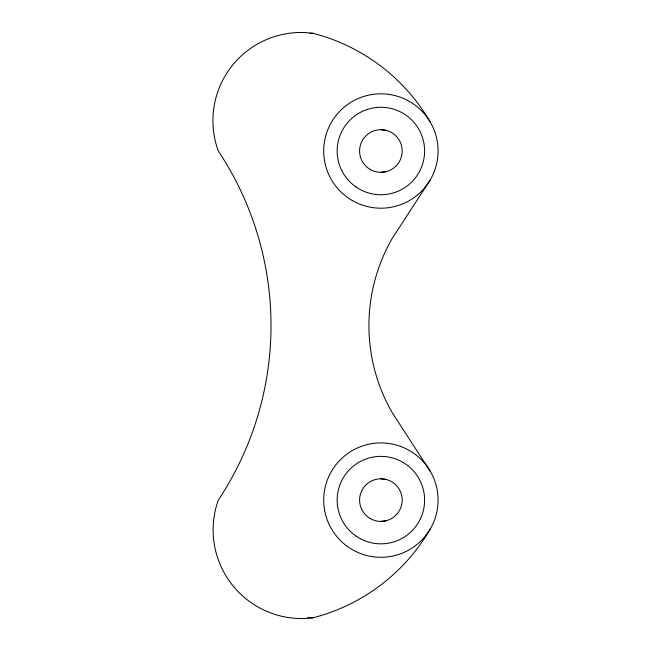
<?xml version="1.0" encoding="UTF-8"?>
<svg xmlns="http://www.w3.org/2000/svg" width="651" height="651" viewBox="0 0 651 651"><rect width="100%" height="100%" fill="white"/><g stroke="black" fill="none" stroke-linecap="round" stroke-linejoin="round"><path stroke-width="0.98" d="M430.417 179.595L392.309 238.282A174.549 174.549 0 0 0 392.309 412.832L430.417 471.511M380.892 172.312L386.401 171.579M380.892 521.41L386.401 520.686M309.827 33.502L312.83 33.266A190.116 190.116 0 0 1 430.417 122.412M307.825 617.449L312.83 617.84A190.116 190.116 0 0 0 430.417 528.702M380.892 129.704L386.401 130.428M380.892 478.802L386.401 479.527M312.83 617.84A88.601 88.601 0 0 1 218.305 500.106A315.418 315.418 0 0 0 218.305 151.008A88.178 88.178 0 0 1 312.83 33.266M340.457 540.542A57.182 57.182 0 0 0 436.129 514.908A57.182 57.182 0 0 0 366.09 444.869A57.182 57.182 0 0 0 340.457 540.542M352.297 200.532A57.182 57.182 0 0 0 438.074 151.008A57.182 57.182 0 0 0 352.297 101.483A57.182 57.182 0 0 0 352.297 200.532M356.064 187.008A43.731 43.731 0 0 0 424.476 154.507A43.731 43.731 0 0 0 362.127 111.508A43.731 43.731 0 0 0 356.064 187.008M370.24 169.455A21.304 21.304 0 0 0 402.196 151.008A21.304 21.304 0 0 0 370.24 132.552A21.304 21.304 0 0 0 370.24 169.455M356.064 536.107A43.731 43.731 0 0 0 424.476 503.605A43.731 43.731 0 0 0 362.127 460.607A43.731 43.731 0 0 0 356.064 536.107M370.24 518.554A21.304 21.304 0 0 0 402.196 500.106A21.304 21.304 0 0 0 370.24 481.659A21.304 21.304 0 0 0 370.24 518.554"/></g></svg>
